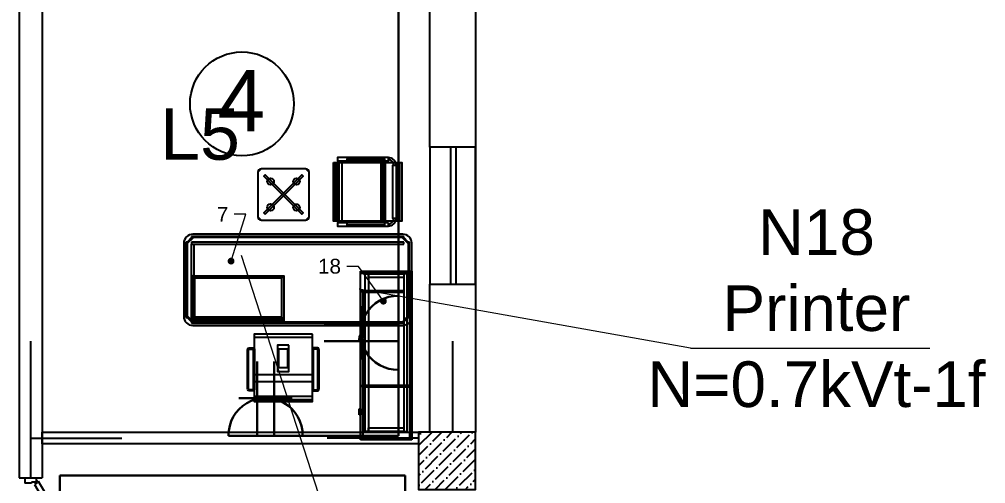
# Model space of a CAD drawing. Header units: millimetres. Extents: x 42452 to 2852333, y -419346 to 834876.
# Drawn here: x 2645426 to 2653898, y 451698 to 455768 of the extents above; entities that cross this region are included whole.
import ezdxf
from ezdxf import colors
from ezdxf.entities.mleader import LeaderData, LeaderLine
from ezdxf.math import Vec2, Vec3

# ---------------------------------------------------------------- set-up
doc = ezdxf.new("R2010")
doc.units = ezdxf.units.MM
for name, color, linetype, lineweight, true_color in [('0_Ном._пера__9', 253, 'Continuous', 18, 0xaaaaaa), ('Furniture tags', 35, 'Continuous', 0, 0x977a5e), ('V_PARETI', 250, 'Continuous', 9, 0x393939)]:
    doc.layers.add(name, color=color, linetype=linetype, lineweight=lineweight, true_color=true_color)
for name, color, linetype, lineweight in [('memar', 7, 'Continuous', 25), ('ДВЕРИ', 7, 'Continuous', 5), ('надписи', 5, 'Continuous', 30), ('Розетки10А', 94, 'Continuous', 30), ('Соедин_роз', 94, 'Continuous', 30)]:
    doc.layers.add(name, color=color, linetype=linetype, lineweight=lineweight)
doc.layers.add('VRV MUSA', color=5, linetype='Continuous')
doc.styles.add('Arial', font='arial.ttf', dxfattribs={"height": 200})
doc.styles.get("Standard").update_dxf_attribs({"font": 'arial.ttf'})
doc.styles.add('СГЕНЕРИР_СТИЛЬ_1', font='arial.ttf')

# ---------------------------------------------------------------- blocks, each defined once
blk = doc.blocks.new('qapi 700')
at = {"layer": 'ДВЕРИ', "color": 251, "lineweight": 25, "true_color": 0x636466}
for p, q in [((1281619.6, 90085.8), (1281659.2, 90085.8)), ((1281659.2, 90033.9), (1281659.2, 90085.8)), ((1282419.6, 90085.8), (1282379.9, 90085.8)), ((1282379.9, 90033.9), (1282379.9, 90085.2)), ((1281619.6, 89997.1), (1281651.3, 89997.1)), ((1281651.3, 89997.1), (1281651.3, 90033.9)), ((1281651.3, 90033.9), (1281659.2, 90033.9)), ((1282368.3, 90009.8), (1281734.7, 89633.4)), ((1282381.6, 89987.4), (1282368.3, 90009.8)), ((1282387.8, 90033.9), (1282379.9, 90033.9)), ((1282387.8, 89997.1), (1282387.8, 90033.9)), ((1282419.6, 89997.1), (1282387.8, 89997.1)), ((1282419.6, 89997.1), (1282387.8, 89997.1)), ((1282395.4, 89979.8), (1281741.3, 89591.2)), ((1282388.4, 89991.5), (1282381.6, 89987.4)), ((1282395.4, 89979.8), (1282388.4, 89991.5)), ((1281775.1, 89697.9), (1281825.6, 89727.9)), ((1281835.3, 89711.6), (1281794.3, 89687.2)), ((1281836.4, 89725.1), (1281838, 89722.4)), ((1281746.9, 89612.9), (1281734.7, 89633.4)), ((1281811.6, 89685.5), (1281761.9, 89655.9)), ((1281761.9, 89655.9), (1281764.7, 89651.2)), ((1281776.4, 89664.6), (1281769.5, 89676.2)), ((1281785, 89616.9), (1281787.4, 89612.9)), ((1281787.4, 89612.9), (1281837.2, 89642.5)), ((1281791.5, 89676.3), (1281792.8, 89674.3)), ((1281802, 89621.6), (1281809.2, 89609.3)), ((1281814.4, 89680.8), (1281811.6, 89685.5)), ((1281819.9, 89628.6), (1281818.3, 89631.3)), ((1281871.8, 89650.1), (1281830.8, 89625.8)), ((1281831, 89603.8), (1281881.5, 89633.8)), ((1281837.2, 89642.5), (1281834.8, 89646.5)), ((1281884.3, 89644.7), (1281882.7, 89647.4)), ((1281733.2, 89604.8), (1281746.9, 89612.9)), ((1281741.3, 89591.2), (1281733.2, 89604.8))]:
    blk.add_line(p, q, dxfattribs=at)
for centre, radius, start, end in [((1282471.1, 90051.9), 821.4, 183.40765, 209.57059), ((1281783.2, 89684.3), 15.9, 120.71329, 210.71329), ((1281829.6, 89721.1), 7.94, 30.71329, 120.71329), ((1281831.2, 89718.4), 7.94, 300.71329, 30.71329), ((1281798.4, 89680.4), 7.94, 120.71329, 210.71329), ((1281826.8, 89632.6), 7.94, 210.71329, 300.71329), ((1281875.8, 89643.3), 7.94, 30.71329, 120.71329), ((1281877.4, 89640.6), 7.94, 300.71329, 30.71329), ((1281822.9, 89617.4), 15.9, 210.71329, 300.71329)]:
    blk.add_arc(centre, radius, start, end, dxfattribs=at)
blk = doc.blocks.new('_Dot')
at = {"color": 0, "linetype": 'ByBlock', "lineweight": -2}
blk.add_line((-0.5, 0), (-1, 0), dxfattribs=at)
at = {"color": 0, "linetype": 'ByBlock', "const_width": 0.5}
blk.add_lwpolyline([(-0.25, 0, 1), (0.25, 0, 1)], format="xyb", close=True, dxfattribs=at)
blk = doc.blocks.new('roz_10A_2_deneli')
at = {"layer": 'Розетки10А'}
for p, q in [((-73.9, 0), (-73.9, 649.9)), ((73.9, 0), (73.9, 649.9)), ((-233.2, 330.4), (233.2, 330.4)), ((-325, 0), (325, 0))]:
    blk.add_line(p, q, dxfattribs=at)
blk.add_arc((0, 5.3), 325, 359.06035, 180.93965, dxfattribs=at)

msp = doc.modelspace()

# ---------------------------------------------------------------- hatches: boundary and pattern name
at = {"layer": 'memar', "lineweight": 25}
h = msp.add_hatch(dxfattribs=at)
h.set_pattern_fill('ANSI36', color=256, scale=500)
h.set_pattern_definition([(45, (878887.81, 2908548.065), (33.1456304, 121.533978), [156.25, -31.25, 0, -31.25])])
h.paths.add_polyline_path([(2648926.31616, 452147.9843), (2648926.31616, 451647.9843), (2649426.31616, 451647.9843), (2649426.31616, 452147.9843)])

# ---------------------------------------------------------------- linework, layer by layer
at = {"layer": '0_Ном._пера__9', "linetype": 'Continuous', "lineweight": 25}
for p, q in [((2648188.02853, 453998.29521), (2648188.02853, 454513.29521)), ((2648191.36949, 453998.29521), (2648191.36949, 454513.29521)), ((2648191.36949, 453998.29521), (2648191.36949, 454513.29521)), ((2648198.75279, 453998.29521), (2648198.75279, 454513.29521)), ((2648208.75279, 453998.29521), (2648208.75279, 454513.29521)), ((2648213.01349, 454513.29521), (2648213.01349, 453998.29521)), ((2648597.58021, 453998.29521), (2648597.58021, 454513.29521)), ((2648607.58021, 453998.29521), (2648607.58021, 454513.29521)), ((2648617.58021, 453998.29521), (2648617.58021, 454513.29521)), ((2648627.58021, 453998.29521), (2648627.58021, 454513.29521)), ((2648637.58021, 453998.29521), (2648637.58021, 454513.29521)), ((2648738.17985, 454513.29521), (2648738.17985, 453998.29521)), ((2648748.17985, 454513.29521), (2648748.17985, 453998.29521)), ((2648758.17985, 454513.29521), (2648758.17985, 453998.29521)), ((2648796.99724, 453865.12293), (2646936.99996, 453865.25415)), ((2646936.99996, 453865.25415), (2646936.99996, 453854.26577)), ((2648787.00268, 453885.12363), (2646947.00268, 453885.12363)), ((2648797.00315, 453854.26802), (2648796.99724, 453865.12293)), ((2646866.99996, 453805.12363), (2646866.99996, 453165.12363)), ((2646897.85782, 453815.12363), (2646886.87015, 453815.12363)), ((2646886.87015, 453815.12363), (2646886.87015, 453155.12363)), ((2646901.99996, 453805.12363), (2646896.87015, 453805.12363)), ((2646896.87015, 453805.12363), (2646896.87015, 453165.12363)), ((2646936.99996, 453854.26577), (2646897.85782, 453815.12363)), ((2646946.99996, 453850.12363), (2646901.99996, 453805.12363)), ((2648797.00446, 453815.12363), (2646937.00446, 453815.12363)), ((2646937.00446, 453815.12363), (2646937.00446, 453796.12363)), ((2646937.00446, 453796.12363), (2648797.00446, 453796.12363)), ((2646937.00446, 453146.12363), (2646937.00446, 453796.12363)), ((2646937.00446, 453796.12363), (2646956.00446, 453796.12363)), ((2648787.00268, 453855.12363), (2646946.99996, 453855.25344)), ((2646946.99996, 453855.25344), (2646946.99996, 453850.12363)), ((2646956.00446, 453796.12363), (2646956.00446, 453146.12363)), ((2648787.0054, 453850.12363), (2648787.00268, 453855.12363)), ((2648832.0054, 453805.12363), (2648787.0054, 453850.12363)), ((2648836.14754, 453815.12363), (2648797.00315, 453854.26802)), ((2648797.00446, 453796.12363), (2648797.00446, 453815.12363)), ((2648837.00268, 453805.12363), (2648832.0054, 453805.12363)), ((2648847.00268, 453815.12363), (2648836.14754, 453815.12363)), ((2648837.00268, 453165.12363), (2648837.00268, 453805.12363)), ((2648847.00268, 453155.12363), (2648847.00268, 453815.12363)), ((2648867.0054, 453165.12363), (2648867.0054, 453805.12363)), ((2648417.00153, 453542.12733), (2648417.00153, 453561.12733)), ((2648417.00153, 453561.12733), (2648867.00153, 453561.12733)), ((2648867.00153, 453542.12733), (2648417.00153, 453542.12733)), ((2648417.00153, 452081.12733), (2648417.00153, 453542.12733)), ((2648417.00153, 453542.12733), (2648867.00153, 453542.12733)), ((2648457.00153, 452156.10698), (2648457.00153, 453536.14768)), ((2648457.00153, 453536.14768), (2648487.00153, 453536.14768)), ((2648487.00153, 453536.14768), (2648487.00153, 452156.10698)), ((2648487.00153, 453506.21896), (2648487.00153, 453536.14768)), ((2648487.00153, 453536.14768), (2648797.00153, 453536.14768)), ((2648827.00153, 453536.14768), (2648797.00153, 453536.14768)), ((2648797.00153, 453536.14768), (2648797.00153, 452156.10698)), ((2648797.00153, 453536.14768), (2648797.00153, 453506.21896)), ((2648827.00153, 452156.10698), (2648827.00153, 453536.14768)), ((2648867.00153, 453542.12733), (2648848.00153, 453542.12733)), ((2648848.00153, 453542.12733), (2648848.00153, 452100.12733)), ((2648867.00153, 453561.12733), (2648867.00153, 453542.12733)), ((2648867.00153, 452100.12733), (2648867.00153, 453542.12733)), ((2648867.00153, 453542.12733), (2648867.00153, 452081.12733)), ((2648797.00153, 453506.21896), (2648487.00153, 453506.21896)), ((2648419.00153, 452976.62733), (2648419.00153, 453391.12733)), ((2648419.00153, 453391.12733), (2648438.00153, 453391.12733)), ((2648438.00153, 453373.12733), (2648438.00153, 453392.12733)), ((2648438.00153, 453392.12733), (2648798.00153, 453392.12733)), ((2648438.00153, 453391.12733), (2648438.00153, 452976.62733)), ((2648798.00153, 453373.12733), (2648438.00153, 453373.12733)), ((2648798.00153, 453392.12733), (2648798.00153, 453373.12733)), ((2646886.87015, 453155.12363), (2646897.85782, 453155.12363)), ((2646896.87015, 453165.12363), (2646901.99996, 453165.12363)), ((2646897.85782, 453155.12363), (2646936.99996, 453115.98149)), ((2646901.99996, 453165.12363), (2646946.99996, 453120.12363)), ((2646936.99996, 453115.98149), (2646936.99996, 453104.99382)), ((2646936.99996, 453104.99382), (2648797.00268, 453104.99382)), ((2646956.00446, 453146.12363), (2646937.00446, 453146.12363)), ((2646946.99996, 453120.12363), (2646946.99996, 453114.99382)), ((2646946.99996, 453114.99382), (2648787.00268, 453114.99382)), ((2648787.00268, 453120.12635), (2648832.0054, 453165.12363)), ((2648787.00268, 453114.99382), (2648787.00268, 453120.12635)), ((2648797.00268, 453115.98386), (2648836.14718, 453155.12363)), ((2648797.00268, 453104.99382), (2648797.00268, 453115.98386)), ((2648832.0054, 453165.12363), (2648837.00268, 453165.12363)), ((2648836.14718, 453155.12363), (2648847.00268, 453155.12363)), ((2646946.99996, 453085.12363), (2648787.00268, 453085.12363)), ((2647995.02094, 452979.51239), (2647485.02094, 452979.51239)), ((2648413.00153, 452993.62733), (2648406.00153, 452993.62733)), ((2648406.00153, 452993.62733), (2648406.00153, 452973.62733)), ((2648406.00153, 452973.62733), (2648438.00153, 452973.62733)), ((2648406.00153, 452951.58361), (2648406.00153, 452971.58361)), ((2648406.00153, 452971.58361), (2648438.00153, 452971.58361)), ((2648413.00153, 452951.58361), (2648406.00153, 452951.58361)), ((2648413.00153, 452976.62733), (2648413.00153, 452993.62733)), ((2648438.00153, 452976.62733), (2648413.00153, 452976.62733)), ((2648438.00153, 452968.58361), (2648413.00153, 452968.58361)), ((2648413.00153, 452968.58361), (2648413.00153, 452951.58361)), ((2648438.00153, 452976.62733), (2648419.00153, 452976.62733)), ((2648419.00153, 452554.12733), (2648419.00153, 452968.62733)), ((2648419.00153, 452968.62733), (2648438.00153, 452968.62733)), ((2648438.00153, 452973.62733), (2648437.9993, 452976.64581)), ((2648438.00153, 452971.58361), (2648437.9993, 452968.56513)), ((2648438.00153, 452968.62733), (2648438.00153, 452554.12733)), ((2647995.02094, 452651.4022), (2647485.02094, 452651.4022)), ((2647995.02094, 452591.43875), (2647485.02094, 452591.43875)), ((2648438.00153, 452554.12733), (2648419.00153, 452554.12733)), ((2648419.00153, 452102.12733), (2648419.00153, 452552.12733)), ((2648419.00153, 452552.12733), (2648438.00153, 452552.12733)), ((2648438.00153, 452543.62733), (2648438.00153, 452562.62733)), ((2648438.00153, 452562.62733), (2648848.00153, 452562.62733)), ((2648438.00153, 452552.12733), (2648438.00153, 452102.12733)), ((2648848.00153, 452543.62733), (2648438.00153, 452543.62733)), ((2648848.00153, 452562.62733), (2648848.00153, 452543.62733)), ((2647995.02094, 452462.46942), (2647485.02094, 452462.46942)), ((2647485.02094, 452436.67492), (2647995.02094, 452436.67492)), ((2647995.02094, 452429.09093), (2647485.02094, 452429.09093)), ((2648406.00153, 452301.12733), (2648406.00153, 452353.12733)), ((2648406.00153, 452353.12733), (2648419.00153, 452353.12733)), ((2648406.00153, 452301.12733), (2648406.00153, 452353.12733)), ((2648406.00153, 452353.12733), (2648413.00153, 452353.12733)), ((2648413.00153, 452353.12733), (2648413.00153, 452301.12733)), ((2648419.00153, 452353.12733), (2648419.00153, 452301.12733)), ((2648419.00153, 452301.12733), (2648406.00153, 452301.12733)), ((2648413.00153, 452301.12733), (2648406.00153, 452301.12733)), ((2648487.00153, 452156.10698), (2648487.00153, 452186.03571)), ((2648487.00153, 452186.03571), (2648797.00153, 452186.03571)), ((2648797.00153, 452186.03571), (2648797.00153, 452156.10698)), ((2648867.00153, 452081.12733), (2648417.00153, 452081.12733)), ((2648438.00153, 452102.12733), (2648419.00153, 452102.12733)), ((2648487.00153, 452156.10698), (2648457.00153, 452156.10698)), ((2648797.00153, 452156.10698), (2648487.00153, 452156.10698)), ((2648797.00153, 452156.10698), (2648827.00153, 452156.10698)), ((2648848.00153, 452100.12733), (2648867.00153, 452100.12733))]:
    msp.add_line(p, q, dxfattribs=at)
at = {"layer": '0_Ном._пера__9', "linetype": 'Continuous', "lineweight": 25, "flags": 128}
for points in [[(2648661.52077, 454555.84262), (2648216.52077, 454555.84262), (2648216.52077, 454527.84262), (2648661.52077, 454527.84262)], [(2648628.94485, 454509.21654), (2648298.94485, 454509.21654), (2648298.94485, 454546.50128), (2648628.94485, 454546.50128)], [(2647517.46116, 454427.76793), (2647517.46116, 454037.76793), (2647547.46116, 454007.76793), (2647937.46116, 454007.76793), (2647967.46116, 454037.76793), (2647967.46116, 454427.76793), (2647937.46116, 454457.76793), (2647547.46116, 454457.76793)], [(2648180.36399, 454513.29521), (2648778.70467, 454513.29521), (2648778.70467, 453998.29521), (2648180.36399, 453998.29521)], [(2648256.71201, 454513.41712), (2648228.11201, 454513.41712), (2648228.11201, 453998.41712), (2648256.71201, 453998.41712)], [(2648728.82077, 454022.84262), (2648700.22077, 454022.84262), (2648700.22077, 454488.84262), (2648728.82077, 454488.84262)], [(2647580.64267, 454059.63093), (2647742.46366, 454221.45193), (2647904.28466, 454059.63093), (2647915.59837, 454070.94464), (2647753.77737, 454232.76564), (2647915.59837, 454394.58663), (2647904.28466, 454405.90034), (2647742.46366, 454244.07935), (2647580.64267, 454405.90034), (2647569.32896, 454394.58663), (2647731.14995, 454232.76564), (2647569.32896, 454070.94464)], [(2647731.14995, 454232.76564), (2647742.46366, 454244.07935), (2647753.77737, 454232.76564), (2647742.46366, 454221.45193)], [(2648661.52077, 453983.7478), (2648216.52077, 453983.7478), (2648216.52077, 453955.7478), (2648661.52077, 453955.7478)], [(2648628.94485, 453965.08913), (2648298.94485, 453965.08913), (2648298.94485, 454002.37387), (2648628.94485, 454002.37387)], [(2646965.06027, 453520.36733), (2646946.06027, 453520.36733), (2646946.06027, 453140.36733), (2646965.06027, 453140.36733)], [(2646965.06027, 453520.36733), (2647727.06027, 453520.36733), (2647727.06027, 453508.36733), (2646965.06027, 453508.36733)], [(2647727.06027, 453520.36733), (2647746.06027, 453520.36733), (2647746.06027, 453140.36733), (2647727.06027, 453140.36733)], [(2646965.06027, 453508.36733), (2647727.06027, 453508.36733), (2647727.06027, 453500.36733), (2646965.06027, 453500.36733)], [(2647345.06281, 453121.36733), (2646947.06281, 453121.36733), (2646947.06281, 453140.36733), (2647345.06281, 453140.36733)], [(2647727.06027, 453158.36733), (2646965.06027, 453158.36733), (2646965.06027, 453140.36733), (2647727.06027, 453140.36733)], [(2646965.06027, 453158.36733), (2647727.06027, 453158.36733), (2647727.06027, 453150.36733), (2646965.06027, 453150.36733)], [(2647745.05773, 453121.36733), (2647347.06027, 453121.36733), (2647347.06027, 453140.36733), (2647745.05773, 453140.36733)], [(2647995.02094, 453009.51239), (2647485.02094, 453009.51239), (2647485.02094, 452416.984), (2647995.02094, 452416.984)], [(2647486.53101, 452519.57456), (2647481.56045, 452514.61005), (2647473.07517, 452511.08753), (2647440.1622, 452511.07898), (2647432.42756, 452513.92146), (2647428.33501, 452521.04452), (2647426.53101, 452531.55995), (2647426.53101, 452867.58918), (2647428.33501, 452878.09088), (2647432.42756, 452885.22766), (2647440.1622, 452888.06328), (2647473.07517, 452888.04951), (2647481.56045, 452884.53907), (2647486.53101, 452879.57456)], [(2647476.53101, 452523.72027), (2647475.89594, 452523.08597), (2647471.08071, 452521.08701), (2647441.94027, 452521.07944), (2647439.28794, 452522.05417), (2647437.89068, 452524.48611), (2647436.53101, 452532.41152), (2647436.53101, 452866.73651), (2647437.89084, 452874.65254), (2647439.29015, 452877.09273), (2647441.93546, 452878.06253), (2647471.08627, 452878.05034), (2647475.90041, 452876.05869), (2647476.53101, 452875.42886)], [(2647789.41665, 452911.65665), (2647689.41665, 452911.65665), (2647689.41665, 452681.65665), (2647789.41665, 452681.65665)], [(2647779.41665, 452876.65665), (2647699.41665, 452876.65665), (2647699.41665, 452716.65665), (2647779.41665, 452716.65665)], [(2647993.51087, 452519.57456), (2647998.48144, 452514.61005), (2648006.96672, 452511.08753), (2648039.87969, 452511.07898), (2648047.61433, 452513.92146), (2648051.70687, 452521.04452), (2648053.51087, 452531.55995), (2648053.51087, 452867.58918), (2648051.70687, 452878.09088), (2648047.61433, 452885.22766), (2648039.87969, 452888.06328), (2648006.96672, 452888.04951), (2647998.48144, 452884.53907), (2647993.51087, 452879.57456)], [(2648003.51087, 452523.72027), (2648004.14594, 452523.08597), (2648008.96117, 452521.08701), (2648038.10162, 452521.07944), (2648040.75394, 452522.05417), (2648042.15121, 452524.48611), (2648043.51087, 452532.41152), (2648043.51087, 452866.73651), (2648042.15104, 452874.65254), (2648040.75173, 452877.09273), (2648038.10642, 452878.06253), (2648008.95561, 452878.05034), (2648004.14147, 452876.05869), (2648003.51087, 452875.42886)]]:
    msp.add_lwpolyline(points, close=True, dxfattribs=at)
at = {"layer": '0_Ном._пера__9', "linetype": 'Continuous', "lineweight": 25}
for centre in [(2647628.86004, 454346.36926), (2647856.06729, 454346.36926), (2647628.90816, 454119.21014), (2647856.06729, 454119.16201)]:
    msp.add_circle(centre, 30, dxfattribs=at)
for centre, radius, start, end in [((2648662.43279, 454489.55193), 66.39177, 359.387851993, 90.787091413), ((2648662.43279, 454489.55193), 46.39177, 359.387851993, 90.787091413), ((2647547.46116, 454427.76793), 30, 90, 180), ((2647937.46116, 454427.76793), 30, 0, 90), ((2647547.46116, 454037.76793), 30, 180, 270), ((2647937.46116, 454037.76793), 30, 270, 0), ((2648662.43279, 454022.1333), 66.39177, 269.212908587, 0.612148007), ((2648662.43279, 454022.1333), 46.39177, 269.212908587, 0.612148007), ((2646951.78587, 453800.33756), 84.92089, 93.228909085, 176.769142737), ((2648785.72769, 453803.84588), 81.28775, 0.900660273, 89.101287838), ((2646947.61942, 453165.74311), 80.62184, 180.440253633, 269.561694535), ((2648783.62188, 453168.50726), 83.45214, 272.321791719, 357.676260104)]:
    msp.add_arc(centre, radius, start, end, dxfattribs=at)
at = {"layer": 'memar', "lineweight": 25}
msp.add_line((2648926.31616, 452097.9843), (2648126.31616, 452097.9843), dxfattribs=at)
at = {"layer": 'memar', "color": 0, "lineweight": 25}
for points in [[(2649426.14, 458047.9843), (2649426.14, 452147.9843)], [(2645426.14, 456948.14194), (2645426.14, 451748.14193)], [(2645626.14, 456948.14194), (2645626.14, 451748.14193)], [(2649026.14, 454647.90816), (2649026.14, 456247.90816)], [(2649026.14, 452147.9843), (2649026.14, 453447.90816)], [(2645426.14, 451748.14193), (2645626.14, 451748.14193)]]:
    msp.add_lwpolyline(points, dxfattribs=at)
for points in [[(2649425.0026, 453447.90816), (2649425.0026, 454647.90816), (2649025.0026, 454647.90816), (2649025.0026, 453447.90816)], [(2648926.31616, 452047.98429), (2645626.14, 452047.98429), (2645626.14, 452147.9843), (2648926.31616, 452147.9843)]]:
    msp.add_lwpolyline(points, close=True, dxfattribs=at)
at = {"layer": 'memar', "color": 146, "lineweight": 25, "true_color": 0x105689}
msp.add_lwpolyline([(2649256.14, 454647.90816), (2649206.14, 454647.90816), (2649206.14, 453447.90816), (2649256.14, 453447.90816)], close=True, dxfattribs=at)
at = {"layer": 'memar', "lineweight": 25}
for points in [[(2645526.14, 451748.14193), (2645526.14, 452948.14193)], [(2649226.31616, 452147.9843), (2649226.31616, 452947.9843)], [(2645526.14, 452097.9843), (2646326.14, 452097.9843)]]:
    msp.add_lwpolyline(points, dxfattribs=at)
at = {"layer": 'memar', "color": 3, "lineweight": 25}
msp.add_lwpolyline([(2649426.31616, 452147.9843), (2648926.31616, 452147.9843), (2648926.31616, 451647.9843), (2649426.31616, 451647.9843)], close=True, dxfattribs=at)
at = {"layer": 'memar', "color": 0, "lineweight": 25}
msp.add_circle((2647377.76103, 455026.951), 454.87332, dxfattribs=at)
at = {"layer": 'V_PARETI', "color": 7}
for p, q in [((2650834.26513, 443032.07348, -0.31802), (2647373.93252, 453698.53453, -399.18428)), ((2651311.34071, 452886.12479, -0.31802), (2648404.40818, 453402.91708, 399.18428)), ((2651311.34071, 452886.12479, -0.31802), (2653407.91385, 452886.12479, -0.31802))]:
    msp.add_line(p, q, dxfattribs=at)
at = {"layer": 'Соедин_роз', "lineweight": 30}
for p, q in [((2648750.09203, 452118.25229), (2648750.09203, 458005.61527)), ((2648750.09203, 452118.25229), (2647370.10215, 452118.25229)), ((2645782.44155, 451769.43718), (2645782.44155, 448984.23113)), ((2645782.44155, 451769.43718), (2648807.92007, 451769.43718)), ((2648807.92007, 451769.43718), (2648807.92007, 446236.59805))]:
    msp.add_line(p, q, dxfattribs=at)

# ---------------------------------------------------------------- block references
at = {"layer": 'memar', "color": 0, "lineweight": 25, "xscale": 1.12596434652686, "yscale": 1.12596434652686, "zscale": 1.12596434652686, "rotation": 90.00000000000001}
msp.add_blockref('qapi 700', (2746906.56491, -992210.60865), dxfattribs=at)
at = {"layer": 'Розетки10А', "xscale": -1, "rotation": 90}
msp.add_blockref('roz_10A_2_deneli', (2648750.09203, 453019.98248), dxfattribs=at)
at = {"layer": 'Розетки10А', "xscale": -1}
msp.add_blockref('roz_10A_2_deneli', (2647585.16317, 452118.25229), dxfattribs=at)

# ---------------------------------------------------------------- texts
at = {"layer": 'memar', "linetype": 'Continuous', "lineweight": 25, "insert": (2647582.9624, 455324.98232), "char_height": 540, "attachment_point": 3, "style": 'СГЕНЕРИР_СТИЛЬ_1'}
msp.add_mtext('{\\fArial|b0|i0|c238|p38;4}', dxfattribs=at)
at = {"layer": 'VRV MUSA', "color": 0, "lineweight": 25, "ltscale": 150, "insert": (2653956.86863, 452364.06386, -1379104.66334), "char_height": 400, "width": 3084.5128883, "attachment_point": 9, "style": 'Arial'}
msp.add_mtext('\\pxqc;{\\fArial|b0|i0|c238|p34;N}18\\PPrinter\\P{\\fArial|b0|i0|c238|p34;N=}0{\\fArial|b0|i0|c238|p34;.}7{\\fArial|b0|i0|c238|p34;kVt-1f}', dxfattribs=at)
at = {"layer": 'надписи', "color": 104, "insert": (2647359.85646, 454986.74444), "char_height": 450, "width": 1112.5676673, "attachment_point": 3}
msp.add_mtext('L5', dxfattribs=at)

# ---------------------------------------------------------------- leaders
at = {"layer": 'Furniture tags', "color": 1, "lineweight": 25}
ml = msp.add_multileader_mtext('Standard', dxfattribs=at)
ml.set_content('{\\fArial|b0|i0|c238|p34;7}', color=1, style='Arial')
ml.set_leader_properties(color=256, linetype='ByLayer', lineweight=-1)
ml.set_arrow_properties(name='DOT')
ml.build(insert=Vec2(0, 0))
ml.multileader.update_dxf_attribs({"has_text_frame": 1, "text_left_attachment_type": 3, "text_right_attachment_type": 2, "dogleg_length": 150, "arrow_head_size": 60})
ctx = ml.context
ctx.base_point, ctx.char_height, ctx.arrow_head_size, ctx.landing_gap_size, ctx.plane_origin = Vec3(2647124.81858, 454058.72713), 130, 60, 50, Vec3(2650634.68791, 452330.46894)
ctx.left_attachment, ctx.right_attachment, ctx.text_align_type = 3, 2, 2
notes = []
notes.append((ctx, [(0, (1, 1, 0), (2647412.25294, 454058.72713), (-1, 0), 103.2802, [(1, [(2647282.52602, 453648.72095)], 0, [])])]))
ctx.mtext.insert, ctx.mtext.alignment, ctx.mtext.line_spacing_factor, ctx.mtext.flow_direction = Vec3(2647258.97275, 454123.72713), 3, 0.75, 5
ml = msp.add_multileader_mtext('Standard', dxfattribs=at)
ml.set_content('{\\fArial|b0|i0|c238|p34;18}', color=1, style='Arial')
ml.set_leader_properties(color=256, linetype='ByLayer', lineweight=-1)
ml.set_arrow_properties(name='DOT')
ml.build(insert=Vec2(0, 0))
ml.multileader.update_dxf_attribs({"has_text_frame": 1, "text_left_attachment_type": 3, "text_right_attachment_type": 2, "dogleg_length": 150, "arrow_head_size": 60})
ctx = ml.context
ctx.base_point, ctx.char_height, ctx.arrow_head_size, ctx.landing_gap_size, ctx.plane_origin = Vec3(2648022.22309, 453602.4611), 130, 60, 50, Vec3(2651622.18791, 451874.46894)
ctx.left_attachment, ctx.right_attachment, ctx.text_align_type = 3, 2, 2
notes.append((ctx, [(0, (1, 1, 0), (2648399.75294, 453602.72713), (-1, 0), 103.2802, [(1, [(2648618.02602, 453297.72095)], 0, [])])]))
ctx.mtext.insert, ctx.mtext.alignment, ctx.mtext.line_spacing_factor, ctx.mtext.flow_direction = Vec3(2648246.47275, 453669.10162), 3, 0.75, 5
for ctx, leaders in notes:
    for number, flags, end, landing, length, lines in leaders:
        leader = LeaderData()
        leader.index, (leader.has_last_leader_line, leader.has_dogleg_vector, leader.attachment_direction) = number, flags
        leader.last_leader_point, leader.dogleg_vector, leader.dogleg_length = Vec3(end), Vec3(landing), length
        for number, points, colour, breaks in lines:
            line = LeaderLine()
            line.index, line.vertices, line.color, line.breaks = number, Vec3.list(points), colors.encode_raw_color(colour), breaks
            leader.lines.append(line)
        ctx.leaders.append(leader)

doc.saveas('drawing.dxf')
